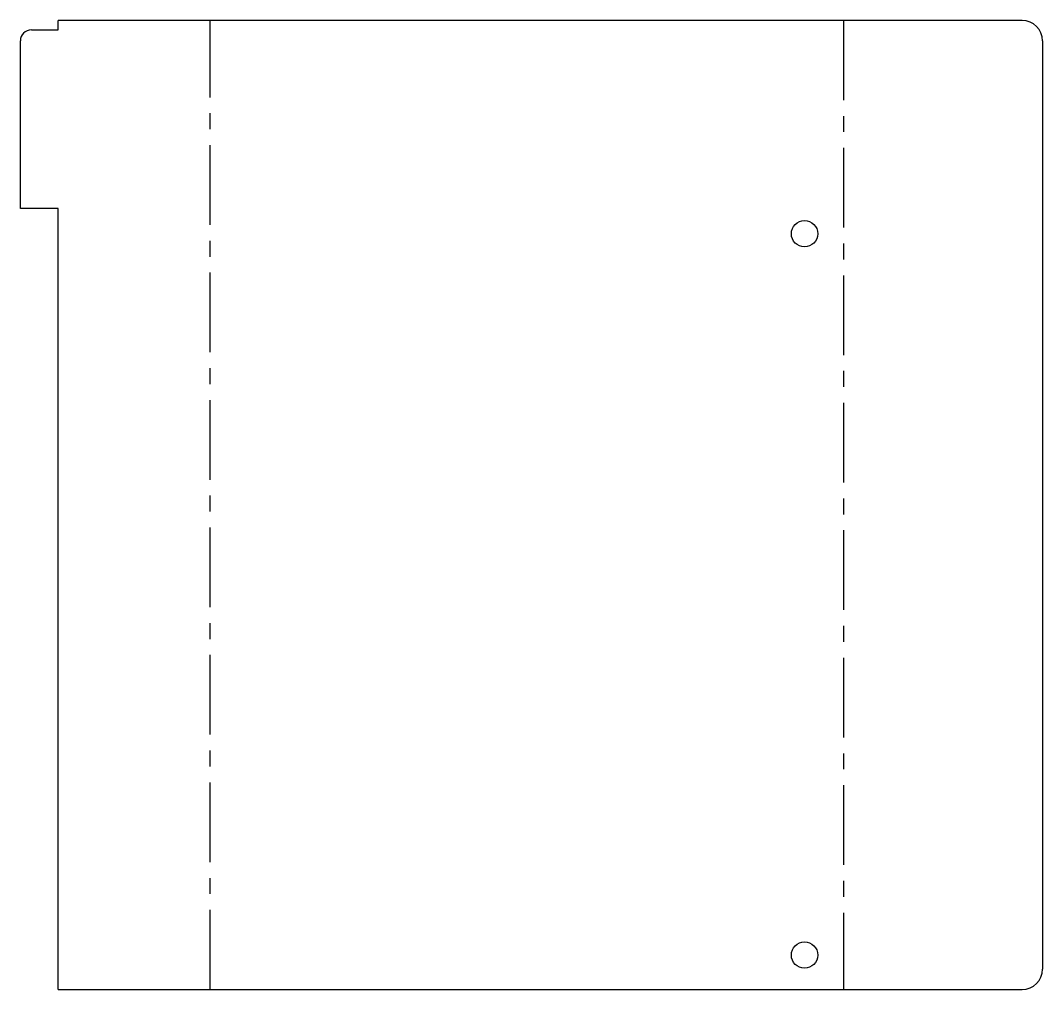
# Model space of a CAD drawing. Extents: x -25 to 138, y 31 to 185.
import ezdxf

# ---------------------------------------------------------------- set-up
doc = ezdxf.new("R2010")
doc.units = 0
doc.linetypes.add('CENTERX2', pattern=[20.32, 12.7, -2.54, 2.54, -2.54])
doc.layers.get('0').update_dxf_attribs({"linetype": 'CONTINUOUS'})

msp = doc.modelspace()

# ---------------------------------------------------------------- linework, layer by layer
at = {"color": 7, "linetype": 'CONTINUOUS'}
for p, q in [((-18.76, 183.68), (-18.76, 185.18)), ((134.84, 185.18), (-18.76, 185.18)), ((-23.01, 183.68), (-18.76, 183.68)), ((-24.76, 155.18), (-24.76, 181.93)), ((138.09, 181.93), (138.09, 33.93)), ((-18.76, 155.18), (-24.76, 155.18)), ((-18.76, 30.68), (-18.76, 155.18)), ((-18.76, 30.68), (134.84, 30.68))]:
    msp.add_line(p, q, dxfattribs=at)
at = {"color": 7, "linetype": 'CENTERX2'}
for p, q in [((5.45, 30.68), (5.45, 185.18)), ((106.38, 185.18), (106.38, 30.68))]:
    msp.add_line(p, q, dxfattribs=at)
at = {"color": 7, "linetype": 'CONTINUOUS'}
for centre in [(100.17, 151.18), (100.17, 36.18)]:
    msp.add_circle(centre, 2.1, dxfattribs=at)
for centre, radius, start, end in [((134.84, 181.93), 3.25, 0, 90), ((-23.01, 181.93), 1.75, 90, 180), ((134.84, 33.93), 3.25, 270, 0)]:
    msp.add_arc(centre, radius, start, end, dxfattribs=at)

doc.saveas('drawing.dxf')
